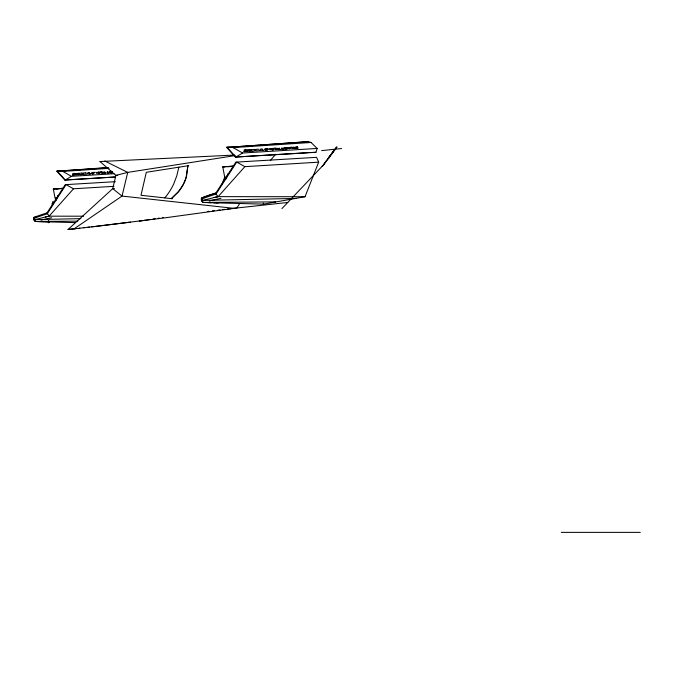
<?xml version="1.0" encoding="UTF-8"?>
<svg xmlns="http://www.w3.org/2000/svg" width="674" height="674" viewBox="0 0 674 674"><rect width="100%" height="100%" fill="white"/><g stroke="black" fill="none" stroke-linecap="round" stroke-linejoin="round"><path stroke-width="1.01" d="M285.153 148.314L286.164 148.912M287.714 147.581L287.714 148.086L289.062 148.002L289.062 147.412M75.825 174.793L75.825 173.681M76.592 174.642L78.032 174.718M76.6 173.479L76.592 174.035L77.855 173.412M83.365 174.204L83.374 173.21M93.897 173.665L93.897 172.628M97.123 173.412L97.974 172.148M100.948 173.05L100.957 172.131L100.418 172.156M101.269 173.125L101.269 172.106L101.808 172.072M104.571 172.974L104.571 171.937M104.883 171.921L104.883 172.948L105.953 172.881M107.284 172.805L107.284 171.777M107.596 171.752L107.596 172.788L108.666 172.721M109.104 172.679L109.104 171.533M109.415 172.78L109.424 171.643M112.314 172.409L112.322 171.533M247.4 151.33L247.4 150.108M248.243 151.161L248.706 150.74L249.827 151.246M248.251 149.889L248.251 150.504L249.624 149.822M255.665 150.681L255.665 149.594M267.19 150.091L267.19 148.819M267.536 150.041L267.536 149.62M270.729 149.813L271.656 148.44M274.916 149.426L274.925 148.415L274.192 148.457M275.262 149.687L275.27 148.39L276.003 148.347M278.884 149.333L278.884 148.204M279.23 148.179L279.221 149.308L280.401 149.24M281.85 149.148L281.85 148.027M282.195 148.002L282.195 149.131L283.366 149.064M283.847 149.013L283.847 147.766M284.192 149.131L284.192 147.876M286.408 148.887L285.869 148.448M287.368 148.87L287.368 147.581M287.714 148.693L289.062 148.179L289.062 148.769M289.399 148.76L289.399 147.581M290.73 148.465L290.73 147.471L289.997 147.513M291.075 148.55L291.075 147.446L291.952 147.395M292.406 148.491L292.406 147.252M292.752 148.617L292.752 147.37M293.468 148.457L293.468 147.193M295.515 148.322L295.515 147.185M296.122 147.791L297.605 148.39A2.106 1.112 -4.9 0 0 298.043 148.322M297.723 148.196L297.192 147.766M295.17 148.213L295.17 147.067M293.813 148.423L293.822 147.421M255.033 150.487L255.05 150.007M82.784 174.044L82.809 173.606M178.846 167.194L176.773 175.88L173.732 183.892A56.009 52.277 -71.6 0 1 164.751 197.886M186.546 175.906L187.894 165.779L186.117 177.464A39.555 39.446 -86.8 0 1 182.494 185.881L178.484 191.652L171.423 198.619L178.298 191.871A40.735 40.625 -87.8 0 0 186.605 175.922M317.134 148.448L315.954 152.307L235.361 157.067L226.666 147.412L308.49 141.633L311.051 142.475L317.134 148.448L242.615 153.015L235.841 157.059L226.852 147.101L233.162 147.614L311.051 142.475M221.763 184.861L222.024 184.162M222.285 183.463L224.703 177.144L222.765 166.866L233.069 166.158L222.765 166.866L223.734 167.026L223.852 167.657M203.818 202.461L202.933 202.427L201.812 201.113A151.246 12.932 -5.2 0 1 201.728 199.083L201.703 197.92A214.425 40.853 -2.9 0 1 215.874 193.059L235.841 162.139L316.595 157.337L318.659 162.164L305.036 196.724L263.677 204.129L214.349 202.823M115.557 177.026L64.822 180.025L56.886 171.213L108.312 167.497M102.389 173.159L103.796 173.083M276.492 149.544L278.042 149.46M102.086 173.117L102.76 172.038M276.163 149.493L276.896 148.314M239.784 203.388L236.911 207.963L164.515 217.896L95.657 226.405M323.352 165.105L323.722 164.549M323.469 164.919L281.901 208.628M323.773 164.481L324.523 163.394M324.228 163.816L324.986 162.737M324.91 162.847L325.559 161.928M325.609 161.853L326.208 161.01M325.778 161.617L325.399 162.148M326.056 161.221L326.646 160.404M326.78 160.218L327.446 159.3M327.303 159.494L327.926 158.634M327.741 158.895L328.491 157.868M328.39 158.002L328.828 157.404M329.072 157.076L329.476 156.52M328.718 157.556L329.266 156.815M331.642 153.605L329.426 156.587M329.915 155.93L330.563 155.054M329.308 156.756L329.696 156.225M332.063 153.032L332.509 152.434M331.709 153.512L332.24 152.796M332.813 152.029L334.515 149.763M333.748 150.782L332.493 152.459M332.282 152.745L332.922 151.886M333.984 150.47L335.879 147.951M336.655 146.915L335.425 148.55M328.946 157.893L337.084 147.016M328.912 157.943L322.164 166.503M270.291 160.639L275.624 154.22M86.811 174.17L87.974 172.847M259.439 150.647L260.669 149.24M97.3 172.544L96.635 172.578M271.024 148.743L270.56 149.283L270.19 148.903M113.94 186.327L73.508 188.787L49.101 216.169L45.394 217.003M318.659 162.164L244.864 166.655L218.14 196.639L216.303 197.052M79.557 173.361L79.364 173.976A5.485 2.999 -4.7 0 0 79.38 174.263M251.486 149.763L251.276 150.437A6.007 3.286 -4.7 0 0 251.301 150.749M75.884 228.646L68.007 229.505L112.71 188.653L115.903 175.375L127.723 172.392L235.243 155.576M68.007 229.505L74.123 228.815L122.028 196.075L234.249 208.367M113.982 173.724L71.452 176.335L65.26 180.025L57.054 170.935L62.817 171.398L109.053 168.348M272.052 148.499L273.265 148.305M273.256 149.653L272.17 149.754M79.001 173.302L77.603 173.968L79.001 174.6M250.88 149.695L249.346 150.428L250.88 151.119M254.738 150.892L253.432 151.077M251.579 149.704L254.064 149.46M99.415 173.269L98.825 173.344M226.666 147.412L308.49 141.633M246.6 151.406L245.622 151.549M98.396 172.182L99.002 172.055M79.7 173.285L81.908 173.083M272.389 148.583L273.189 148.482M82.447 174.423L80.282 174.617M208.283 195.519L201.703 197.92A148.474 12.705 -2.9 0 0 201.779 199.942L201.812 201.113L202.706 201.079M208.51 195.443L215.849 193.059L216.009 194.095L218.14 196.639L305.036 196.724M243.904 150.117L246.659 149.906M72.649 173.681L75.143 173.496M36.194 217.23L34.088 217.34L34.113 218.393L35.141 219.606L45.52 216.977M201.728 199.083L202.849 200.405L214.222 197.524M98.682 172.266L99.255 172.038M86.112 174.195L83.601 174.398M258.639 150.681L255.918 150.9M45.756 216.918L46.464 216.758M214.079 197.549L216.093 197.094M214.475 197.465L215.259 197.288M46.708 216.708L49.135 216.169M215.512 197.229L217.112 196.867M217.365 196.816L218.174 196.639M285.624 147.775L286.416 147.716M74.89 174.92L74.064 175.004M92.523 172.62L93.248 172.578M139.611 221.165L146.157 220.095M74.384 174.659L73.845 174.701M245.783 151.187L245.37 151.22M147.143 219.935L150.117 219.463M188.686 165.652L146.317 172.283L140.984 195.283L172.51 198.737M153.124 218.991L155.146 218.679M158.188 218.208L159.216 218.056M162.299 217.592L163.327 217.441M110.848 171.525L111.378 171.491M266.5 150.091L266.373 150.108A3.892 2.106 -4.9 0 1 266.062 150.133L266.062 150.133A1.045 0.564 -4.8 0 1 265.387 150.108M92.818 173.867L93.265 173.656M130.503 222.142L91.698 226.868M207.794 211.417L208.957 211.274M212.445 210.844L214.206 210.633M217.744 210.204L220.137 209.917M222.538 209.631L224.956 209.344M234.594 155.054L99.971 161.541L115.903 175.375L117.748 175.375M227.382 209.058L231.056 208.637M93.18 173.673L93.147 173.673A3.555 1.921 -4.9 0 1 92.86 173.698L92.827 173.698M232.286 208.493L287.79 202.47M87.738 227.323L94.587 226.506M83.787 227.77L89.499 227.087M79.262 228.242L84.385 227.669M74.123 228.815L79.835 228.208M111.1 172.755L111.437 172.14L110.957 172.165M267.224 148.684L268.303 148.617M93.922 172.375L94.908 172.317M111.277 172.746L111.294 172.738A1.988 1.062 -4.9 0 0 111.724 172.67M286.062 149.097L286.273 149.08A2.174 1.154 -4.9 0 0 286.72 149.013M244.923 150.327L246.684 150.235M73.567 173.884L74.266 173.53M227.652 166.756L233.524 166.352M56.001 189.006L61.359 188.636M56.886 171.213L107.73 167.801M245.285 151.566L244.67 151.599M235.361 157.067L274.04 154.708M64.822 180.025L104.689 177.599M274.074 148.28L275.986 148.162M289.879 147.336L291.935 147.218M285.97 148.28L286.602 148.238M297.293 147.598L297.925 147.564M260.543 150.378L262.489 150.403M247.501 151.414L247.998 151.38M250.02 151.262L250.795 151.212M259.81 150.664L260.265 150.639M262.666 150.496L263.374 150.454M278.177 149.552L277.637 148.272M278.91 149.51L280.274 149.426M281.884 149.333L283.24 149.249M275.034 154.641L307.875 152.669M309.863 152.551L315.954 152.307M100.215 172.005L101.926 171.904M111.058 172.005L111.623 171.971M73.727 174.709L72.607 174.76M87.822 173.926L89.6 173.943M75.909 174.869L76.364 174.836M78.218 174.726L78.925 174.684M89.76 174.027L90.282 174.002M104.596 173.134L105.843 173.058M107.309 172.965L108.548 172.889M105.599 177.548L114.681 177.001M244.932 149.889L245.479 149.864M247.585 149.855L248.125 149.822M249.97 149.712L250.728 149.67M255.952 149.358L258.016 149.24A4.575 2.485 -4.8 0 1 258.285 149.24L258.942 149.333M260.889 149.064L261.959 149.005M244.932 151.246L244.215 151.279M252.918 151.111L252.253 151.136M73.567 173.479L74.064 173.454M75.985 173.445L76.482 173.42M78.858 173.277L78.167 173.319M83.627 172.991L85.514 172.889M88.184 172.721L89.12 172.662M73.609 174.718L73.078 175.055M115.355 181.685L65.26 184.659L47.011 212.9L49.101 216.169L83.576 216.202M272.633 149.914L272.271 149.923A2.401 1.297 -4.9 0 1 271.959 149.923M98.859 173.504L98.884 173.496A1.095 0.59 -4.9 0 0 99.567 173.42M224.703 177.144L226.691 177.026M56.911 198.257L55.1 198.367L53.322 188.981L62.733 188.332L53.322 188.981L54.215 189.124M92.852 172.418L92.886 172.418A1.222 0.657 -4.8 0 0 91.538 173.007M74.544 173.825L75.168 173.791M266.087 148.727L266.07 148.735A1.34 0.725 -4.8 0 0 264.612 149.375M244.552 151.608L243.685 151.642M72.868 174.751L72.506 175.08M244.359 150.984L244.932 150.968M244.738 150.976L245.496 150.942M74.081 174.44L73.019 174.473M35.006 220.221L34.189 220.255A138.119 11.812 -5.2 0 1 34.113 218.393A198.148 43.928 0 0 1 47.18 213.852L66.06 184.617L73.508 188.787M244.797 150.614L246.195 150.563M73.441 174.136L74.721 174.094M202.849 200.405L296.248 198.426M35.141 219.606L80.905 218.637M275.674 201.888L202.933 202.427L205.856 202.529M77.771 221.139L35.216 221.46L34.189 220.255L34.172 219.185M99.971 161.541L101.985 161.541M114.555 188.653L112.71 188.653L122.028 196.075L127.723 172.392L104.74 160.985M561.274 532.367L640.3 532.367M85.758 172.881L86.331 172.957M75.311 222.605L44.737 221.78M207.558 202.588L211.4 202.722M39.437 221.603L42.942 221.721M204.761 202.495L213.523 202.798M213.355 202.79L216.059 202.882M37.727 221.544L43.835 221.754M36.885 221.51L39.362 221.603M43.304 221.738L44.888 221.788M37.778 221.544L35.216 221.46L36.691 221.51M216.354 202.891L218.384 202.967M45.638 221.813L49.32 221.948L48.452 220.508M170.657 198.535L171.095 198.577M272.734 148.971L273.189 149.047A1.045 0.564 -4.8 0 1 273.602 149.114M99.053 172.654L99.373 172.704A0.952 0.514 -4.8 0 1 99.752 172.771M272.743 149.173L273.324 149.299M98.834 172.805L99.491 172.932M244.864 166.655L236.709 162.089L216.009 194.095A216.986 48.107 0 0 0 201.703 199.074M233.162 147.614L242.615 153.015M62.817 171.398L71.452 176.335M294.142 147.699L295.111 148.516M295.043 148.103L293.982 147.202M270.384 149.502L269.457 148.566M95.961 172.274L96.812 173.125M262.119 149.013L263.366 150.294M89.263 172.679L90.4 173.85M307.656 141.987L308.111 142.635M104.2 173.142L103.434 172.005M263.222 203.034L263.677 204.129M55.841 197.743L55.95 198.316M139.358 220.567L139.375 221.198M321.624 150.639A436.584 73.542 -1.3 0 1 341.6 148.533M92.793 173.959A1.247 0.674 -4.9 0 1 92.271 173.909M91.698 173.597A1.247 0.674 -4.9 0 1 91.613 173.294M93.071 172.418A2.03 1.095 -4.8 0 1 93.391 172.426M74.789 173.968A0.986 0.539 -4.9 0 1 75.143 174.06M81.925 172.982A1.222 0.666 -4.8 0 1 82.295 173.016M80.248 174.676A1.171 0.64 -4.9 0 1 79.877 174.659M111.075 172.856A1.281 0.682 -4.9 0 1 109.837 172.291M109.786 172.064A1.399 0.741 -4.8 0 1 111.151 171.213M92.81 173.799A1.003 0.539 -4.8 0 1 92.237 173.681M92.043 173.555A1.003 0.539 -4.8 0 1 91.95 173.42M51.999 204.104A174.945 31.501 -63.2 0 1 53.086 201.24M56.026 200.414A175.779 28.847 -63.8 0 1 57.972 195.384M34.071 217.34A195.814 37.306 -2.9 0 1 47.028 212.9M34.062 219.075A135.584 11.601 -2.9 0 1 34.096 217.34M48.638 222.757A164.86 23.624 -60.2 0 1 49.261 221.333M35.562 221.451A138.153 11.803 -0.6 0 1 34.905 219.614M41.03 220.154A206.707 32.622 -0.8 0 1 51.679 217.719M209.302 201.004A226.354 35.722 -0.8 0 1 220.962 198.333M203.312 202.419A151.288 12.924 -0.6 0 1 202.596 200.405M225.723 179.394A192.486 31.585 -63.8 0 1 227.854 173.884M273.476 149.805A1.137 0.615 -4.9 0 1 272.675 149.872M269.128 149.367A0.851 0.455 -4.9 0 1 268.623 149.603M265.986 150.412A1.365 0.741 -4.9 0 1 265.413 150.361M264.789 150.024A1.365 0.741 -4.9 0 1 264.697 149.687M246.263 150.428A1.053 0.573 -4.9 0 1 246.65 150.529M254.081 149.358A1.323 0.725 -4.8 0 1 254.486 149.392M252.253 151.203A1.281 0.699 -4.9 0 1 251.849 151.187M296.863 147.109A1.348 0.708 -4.8 0 1 297.655 147.084M296.484 147.547A1.575 0.834 -4.8 0 1 296.594 147.235M297.268 148.373A1.179 0.623 -4.8 0 1 296.299 147.8M295.886 147.555A1.491 0.784 -4.8 0 1 297.445 146.772M286.012 149.215A1.407 0.75 -4.9 0 1 284.647 148.592M284.588 148.339A1.525 0.817 -4.8 0 1 286.088 147.412M265.691 148.954A1.584 0.851 -4.8 0 1 266.466 148.946M265.194 149.426A1.314 0.716 -4.8 0 1 265.387 149.013M265.168 149.982A1.045 0.564 -4.8 0 1 265.059 149.83"/></g></svg>
